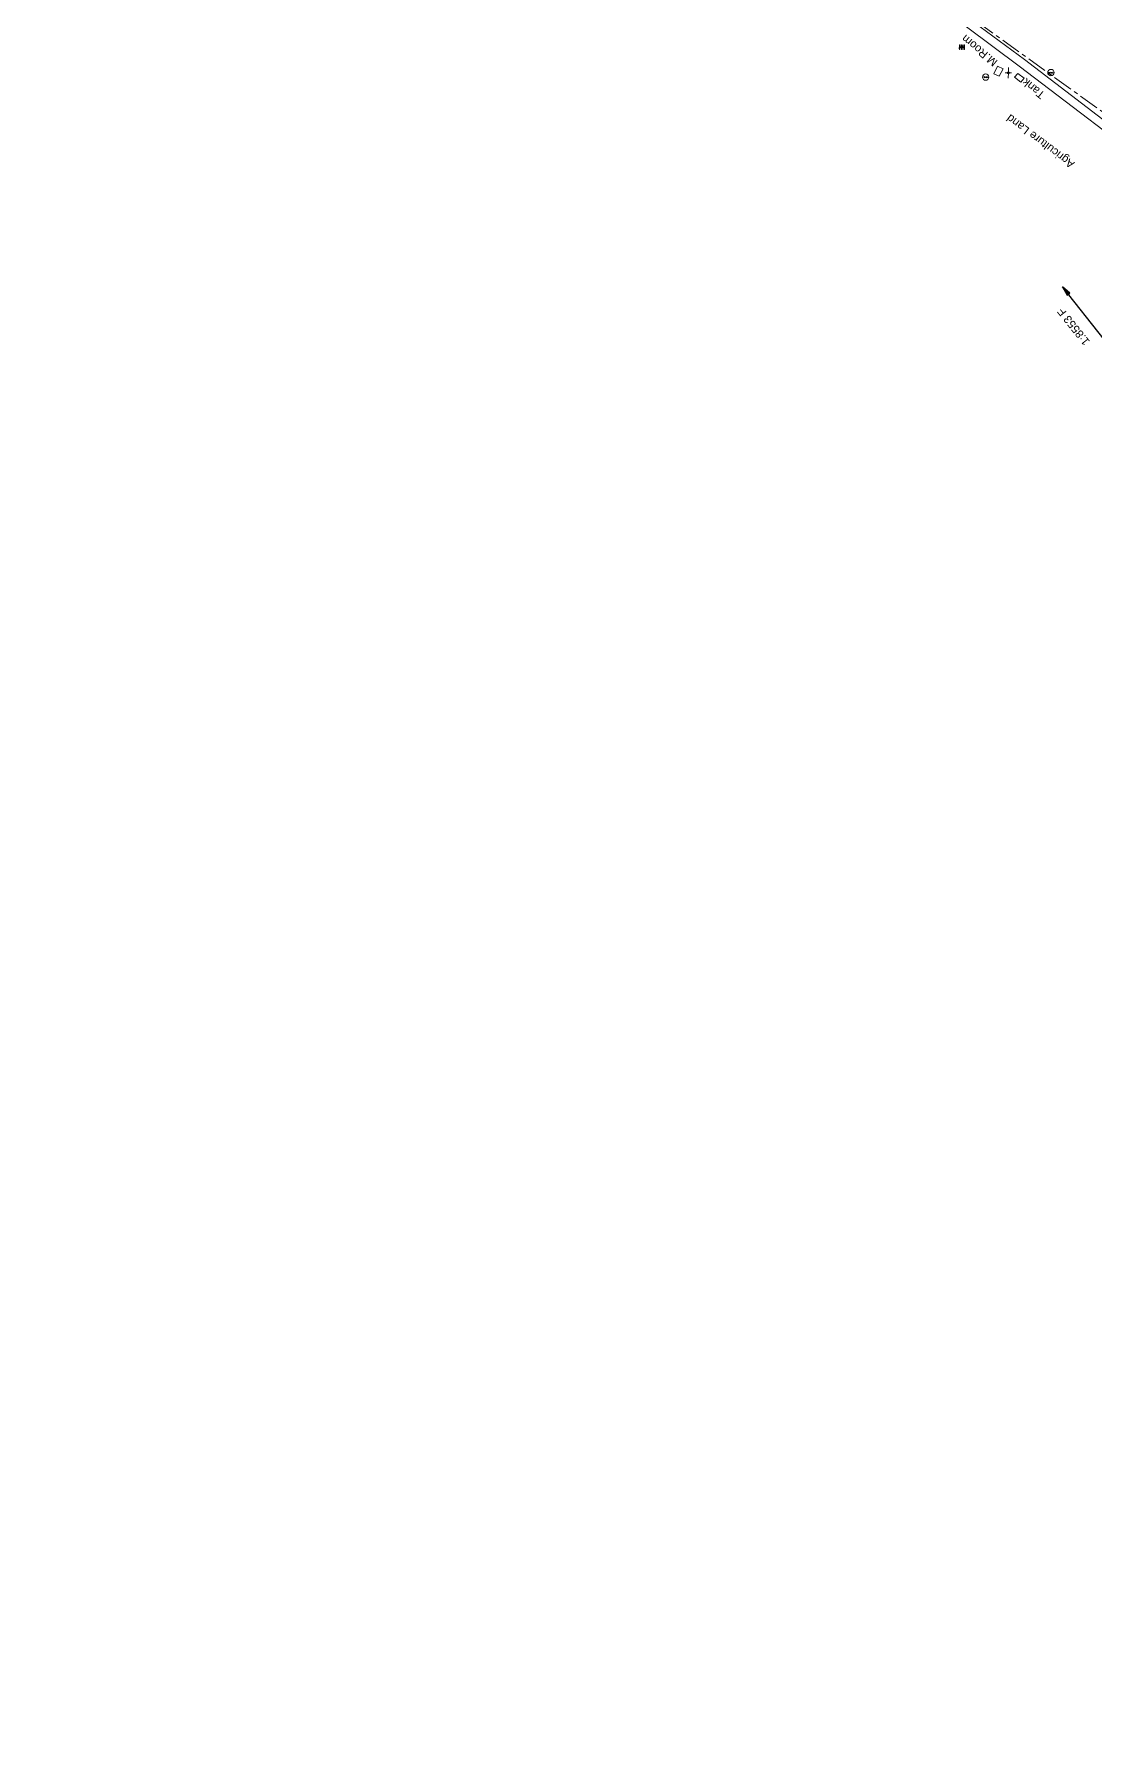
# Model space of a CAD drawing. Header units: metres. Extents: x 628798 to 649928, y 3375999 to 3390963.
# Drawn here: x 636723 to 637054, y 3385011 to 3385542 of the extents above; entities that cross this region are included whole.
import ezdxf

# ---------------------------------------------------------------- set-up
doc = ezdxf.new("R2010")
doc.units = ezdxf.units.M
doc.header["$MEASUREMENT"] = 0
doc.linetypes.add('CENTER', pattern=[2, 1.25, -0.25, 0.25, -0.25])
for name, color, linetype, lineweight in [('Bore', 8, 'Continuous', 0), ('C-ALIG-LABL-DG', 1, 'Continuous', 25), ('Electric Pole', 251, 'Continuous', 0), ('Existing Railway Boundary', 7, 'CENTER', 0), ('Shed', 251, 'Continuous', 0), ('Side Details', 251, 'Continuous', 0), ('Subroad Edge', 34, 'Continuous', 0), ('Tank', 7, 'Continuous', 0), ('Text', 251, 'Continuous', 0), ('Transformer', 251, 'Continuous', 0)]:
    doc.layers.add(name, color=color, linetype=linetype, lineweight=lineweight)
doc.styles.add('ARIAL', font='arial.ttf')
doc.styles.get("Standard").update_dxf_attribs({"font": 'arial.ttf'})
doc.styles.add('Text', font='arial.ttf', dxfattribs={"height": 2})

# ---------------------------------------------------------------- blocks, each defined once
blk = doc.blocks.new('BORE')
at = {"ltscale": 0.5}
for q in [(-0.99, 0), (0, 1.64), (0.99, 0), (0, -1.64)]:
    blk.add_line((0, 0), q, dxfattribs=at)
blk.add_circle((0, 0), 0.328, dxfattribs=at)
blk = doc.blocks.new('EP')
blk.add_hatch(color=8).paths.add_polyline_path([(0.31, -0.24), (0.31, 0), (-0.31, -0.19), (-0.31, 0.07), (-0.93, -0.01), (-0.21, 0.16), (-0.21, -0.05), (0.43, 0.15), (0.41, -0.1), (0.94, -0.01)])
at = {"color": 8}
for p, q in [((-0.93, -0.01), (-0.21, 0.16)), ((-0.31, 0.07), (-0.93, -0.01)), ((-0.31, -0.19), (-0.31, 0.07)), ((0.31, 0), (-0.31, -0.19)), ((-0.21, 0.16), (-0.21, -0.05)), ((-0.21, -0.05), (0.43, 0.15)), ((0.31, -0.24), (0.31, 0)), ((0.43, 0.15), (0.41, -0.1)), ((0.94, -0.01), (0.31, -0.24)), ((0.41, -0.1), (0.94, -0.01))]:
    blk.add_line(p, q, dxfattribs=at)
blk.add_circle((0, 0), 1, dxfattribs=at)
blk = doc.blocks.new('TRF')
blk.add_hatch(color=256).paths.add_polyline_path([(-0.18, -0.39), (0.02, 0.04), (-0.98, -0.29), (0.38, 0.42), (0.22, -0.04), (0.98, 0.09)])
for p, q in [((-0.69, 0.72), (-0.69, -0.72)), ((-0.52, 0.72), (-0.69, 0.72)), ((-0.52, -0.72), (-0.52, 0.72)), ((0, 0.72), (0, -0.72)), ((0.17, 0.72), (0, 0.72)), ((0.17, -0.72), (0.17, 0.72)), ((0.7, 0.72), (0.7, -0.72)), ((0.87, 0.72), (0.7, 0.72)), ((0.87, -0.72), (0.87, 0.72)), ((-0.69, -0.72), (-0.52, -0.72)), ((0, -0.72), (0.17, -0.72)), ((0.7, -0.72), (0.87, -0.72))]:
    blk.add_line(p, q)
at = {"flags": 128}
blk.add_lwpolyline([(0.22, -0.04), (0.38, 0.42), (-0.98, -0.29), (0.02, 0.04), (-0.18, -0.39), (0.98, 0.09), (0.22, -0.04)], close=True, dxfattribs=at)
blk = doc.blocks.new('Direction')
h = blk.add_hatch(color=256)
h.dxf.hatch_style = 1
h.paths.add_polyline_path([(-5.54, 0), (-4.75, -0.13), (-4.75, 0.13)])
blk.add_lwpolyline([(-5.54, 0), (-4.75, -0.13), (-4.75, 0.13)], close=True)
blk.add_lwpolyline([(0, 0), (-5.54, 0)])

msp = doc.modelspace()

# ---------------------------------------------------------------- linework, layer by layer
at = {"layer": 'Shed', "flags": 128}
msp.add_lwpolyline([(637022.3615, 3385529.5638), (637024.1071, 3385528.7715), (637025.2877, 3385531.081), (637023.5392, 3385531.8746), (637022.3615, 3385529.5638)], close=True, dxfattribs=at)
at = {"layer": 'Subroad Edge', "linetype": 'Continuous', "flags": 128}
for points in [[(637329.3115, 3385307.3165), (637296.3737, 3385331.7519), (637291.8126, 3385335.2678), (637267.4553, 3385354.7335), (637266.5356, 3385353.967), (637230.7324, 3385382.7448), (637188.9771, 3385414.0852), (637150.759, 3385442.6672), (637113.3022, 3385472.253), (637077.4046, 3385499.2494), (637031.9638, 3385534.0274), (636990.4098, 3385564.7601), (636967.679, 3385580.7462), (636943.2002, 3385597.91), (636914.9552, 3385618.5936), (636902.4218, 3385627.3421), (636867.7697, 3385652.2413), (636844.1099, 3385669.0264), (636805.1618, 3385697.4845), (636794.6088, 3385704.409), (636788.7574, 3385703.6784)], [(637327.8624, 3385305.1776), (637295.1231, 3385329.8475), (637290.5624, 3385333.4853), (637282.3754, 3385339.5158), (637266.094, 3385352.5034), (637265.964, 3385352.8877), (637229.1808, 3385380.7822), (637187.5872, 3385412.0482), (637148.7346, 3385440.3778), (637111.4476, 3385470.2681), (637076.0286, 3385497.1794), (637030.3577, 3385531.898), (636989.2475, 3385562.7362), (636966.2311, 3385578.8859), (636941.7946, 3385595.7487), (636913.6785, 3385616.8549), (636901.1263, 3385625.2395), (636866.3106, 3385650.2821), (636842.7009, 3385667.119), (636802.8966, 3385695.4051), (636793.5835, 3385701.105), (636789.6654, 3385701.1079)]]:
    msp.add_lwpolyline(points, dxfattribs=at)
at = {"layer": 'Tank', "flags": 128}
msp.add_lwpolyline([(637028.8923, 3385528.4674), (637029.9481, 3385529.6705), (637031.8559, 3385528.165), (637030.7997, 3385526.9615), (637028.8923, 3385528.4674)], close=True, dxfattribs=at)

# ---------------------------------------------------------------- block references
at = {"layer": 'Bore', "linetype": 'Continuous', "xscale": 0.9997814890005895, "yscale": 0.9997814890005895, "zscale": 0.9997814890005895, "rotation": 359.8544028715392}
msp.add_blockref('BORE', (637026.9321, 3385529.8171), dxfattribs=at)
at = {"layer": 'Electric Pole', "linetype": 'Continuous', "xscale": 0.9997814890005895, "yscale": 0.9997814890005895, "zscale": 0.9997814890005895, "rotation": 359.8544028715392}
for p in [(637019.8414, 3385528.5134), (637040.2325, 3385529.9203)]:
    msp.add_blockref('EP', p, dxfattribs=at)
at = {"layer": 'Transformer', "linetype": 'Continuous', "xscale": 0.9997814890005895, "yscale": 0.9997814890005895, "zscale": 0.9997814890005895, "rotation": 359.8544028715392}
msp.add_blockref('TRF', (637012.3587, 3385537.8624), dxfattribs=at)

# ---------------------------------------------------------------- texts
at = {"layer": 'Side Details'}
msp.add_text('Agriculture Land', height=2.5, rotation=143, dxfattribs=at).set_placement((637047.8489, 3385501.7764))
at = {"layer": 'Text', "style": 'Text'}
for s, rotation, p in [('M.Room', 140.413407, (637023.7846, 3385533.5419)), ('Tank', 140.76223, (637038.6132, 3385523.4093))]:
    msp.add_text(s, height=2.5, rotation=rotation, dxfattribs=at).set_placement(p)

# ---------------------------------------------------------------- next in the draw order: texts
at = {"layer": 'C-ALIG-LABL-DG', "color": 1, "linetype": 'Continuous', "lineweight": 25, "insert": (637052.5367, 3385445.9583), "char_height": 2.5, "width": 13.377677, "attachment_point": 7, "rotation": 128.328113, "style": 'ARIAL', "bg_fill": 3, "box_fill_scale": 1.04, "bg_fill_color": 256, "bg_fill_true_color": 13158600, "bg_fill_transparency": 0}
msp.add_mtext('1:8553 F', dxfattribs=at)

# ---------------------------------------------------------------- next in the draw order: linework, layer by layer
at = {"layer": 'Existing Railway Boundary', "ltscale": 5, "flags": 128}
msp.add_lwpolyline([(635954.6645, 3386339.6926), (635956.6865, 3386338.1889), (635972.0823, 3386326.7391), (635987.7899, 3386315.0493), (636003.5308, 3386303.3347), (636019.0977, 3386291.765), (636034.6476, 3386280.2079), (636050.7681, 3386268.2256), (636066.8961, 3386256.2378), (636083.1084, 3386244.1987), (636099.3561, 3386232.1333), (636114.134, 3386221.1471), (636147.8198, 3386196.1265), (636166.7058, 3386182.1085), (636182.4635, 3386170.4111), (636198.2037, 3386158.7268), (636214.3364, 3386146.7471), (636230.3919, 3386134.8247), (636230.9614, 3386134.4025), (636228.154, 3386130.995), (636300.9317, 3386076.4069), (636382.1931, 3386014.4435), (636463.0816, 3385952.0584), (636544.2755, 3385889.3268), (636568.8921, 3385871.1182), (636613.4471, 3385839.7025), (636628.0709, 3385853.6506), (636650.5128, 3385835.4717), (636693.9069, 3385800.1065), (636686.7095, 3385790.4003), (636696.0629, 3385782.3378), (636710.473, 3385769.9165), (636766.0138, 3385726.4206), (636849.4668, 3385668.9836), (636931.64, 3385608.8479), (637013.8419, 3385548.1951), (637096.6082, 3385488.6336), (637121.9489, 3385470.2058), (637176.9181, 3385426.1737), (637258.1753, 3385363.4078), (637340.1494, 3385301.7514), (637422.2947, 3385241.0852), (637447.0788, 3385223.2045), (637528.2227, 3385160.8768), (637610.9552, 3385100.7612), (637694.8717, 3385041.953), (637753.3499, 3385002.2846), (637771.5944, 3384989.982), (637771.5944, 3384979.4924), (637852.0915, 3384922.0343), (637935.0162, 3384862.0714), (637993.4351, 3384821.4573), (638019.0158, 3384803.2052), (638102.4107, 3384745.0584), (638178.9785, 3384688.3398), (638237.6603, 3384636.8079), (638344.701, 3384557.2221), (638427.4112, 3384496.8586), (638448.446, 3384480.9508)], dxfattribs=at)

# ---------------------------------------------------------------- next in the draw order: block references
at = {"layer": 'C-ALIG-LABL-DG', "color": 1, "linetype": 'Continuous', "lineweight": 25, "xscale": 3.789791541545083, "yscale": 3.789791541545083, "zscale": 3.789791541545083, "rotation": 308.3281134553896}
msp.add_blockref('Direction', (637056.8751, 3385446.5564), dxfattribs=at)

doc.saveas('drawing.dxf')
